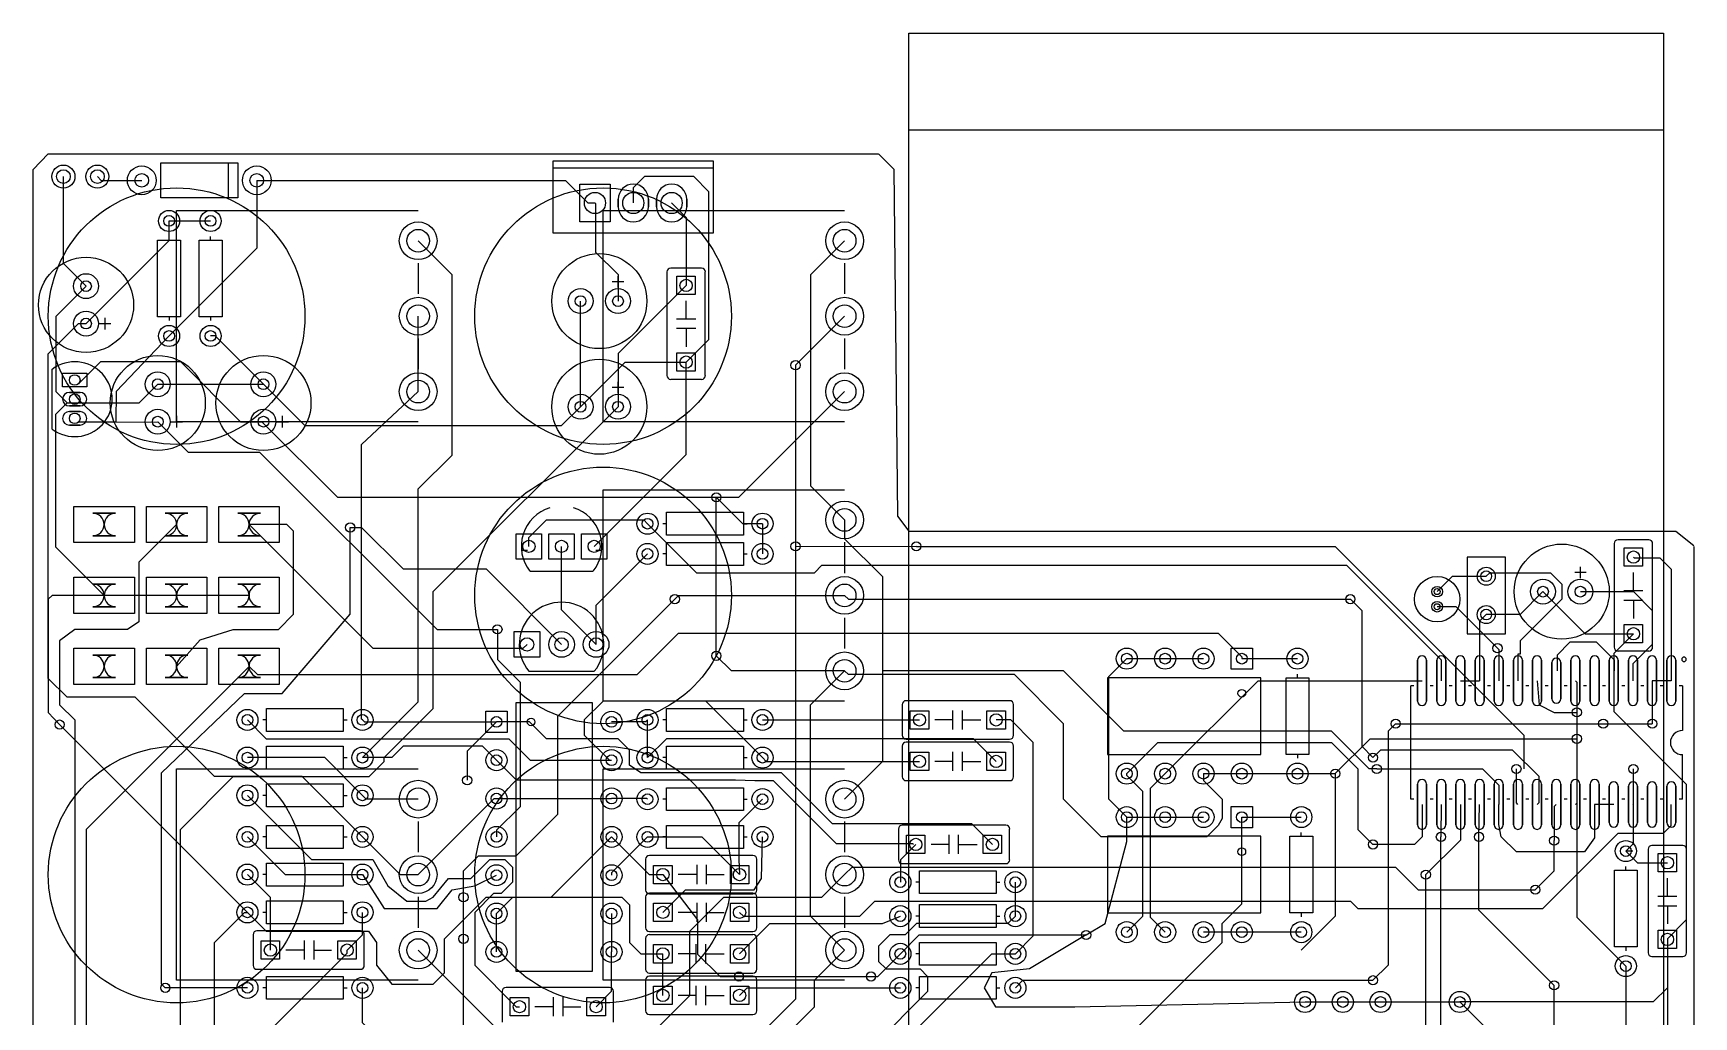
# Model space of a CAD drawing. Header units: millimetres. Extents: x 0 to 110, y -113 to 8.
# Drawn here: x 0 to 110, y -57.2 to 8 of the extents above; entities that cross this region are included whole.
import ezdxf

# ---------------------------------------------------------------- set-up
doc = ezdxf.new("R2010")
doc.units = ezdxf.units.MM

msp = doc.modelspace()

# ---------------------------------------------------------------- linework, layer by layer
for points in [[(58, 8), (108, 8), (108, -78), (58, -78), (58, 8)], [(8.46, -0.6), (13.55, -0.6), (13.55, -2.9), (8.45, -2.9), (8.46, -0.6)], [(34.45, -0.45), (45.05, -0.45), (45.05, -5.25), (34.45, -5.25), (34.45, -0.46), (34.45, -0.45)], [(36.21, -2), (38.21, -2), (38.21, -4.5), (36.21, -4.5)], [(38.75, -3.5), (38.75, -3)], [(40.75, -3.5), (40.75, -3)], [(41.29, -3.5), (41.29, -3)], [(43.29, -3.5), (43.29, -3)], [(42.64, -9.32), (42.64, -8.1), (43.86, -8.1), (43.86, -9.32)], [(42.64, -14.4), (42.64, -13.18), (43.86, -13.18), (43.86, -14.4)], [(3.55, -14.53), (3.55, -15.43), (1.95, -15.43), (1.95, -14.53)], [(2.4, -15.8), (3.1, -15.8)], [(2.4, -16.7), (3.1, -16.7)], [(2.4, -17.07), (3.1, -17.07)], [(2.4, -17.97), (3.1, -17.97)], [(2.7, -25.75), (2.7, -23.35), (6.7, -23.35), (6.7, -25.75)], [(3.95, -23.8), (5.45, -23.8)], [(7.5, -25.75), (7.5, -23.35), (11.5, -23.35), (11.5, -25.75)], [(8.75, -23.8), (10.25, -23.8)], [(12.3, -25.75), (12.3, -23.35), (16.3, -23.35), (16.3, -25.75)], [(13.55, -23.8), (15.05, -23.8)], [(3.95, -25.3), (5.45, -25.3)], [(8.75, -25.3), (10.25, -25.3)], [(13.55, -25.3), (15.05, -25.3)], [(32, -25.16), (33.68, -25.16), (33.68, -26.84), (32, -26.84)], [(34.16, -25.16), (35.84, -25.16), (35.84, -26.84), (34.16, -26.84)], [(36.32, -25.16), (38, -25.16), (38, -26.84), (36.32, -26.84)], [(106.61, -26.1), (106.61, -27.32), (105.39, -27.32), (105.39, -26.1)], [(94.98, -26.71), (94.98, -31.79), (97.52, -31.79), (97.52, -26.71), (94.98, -26.71)], [(2.7, -30.45), (2.7, -28.05), (6.7, -28.05), (6.7, -30.45)], [(3.95, -28.5), (5.45, -28.5)], [(7.5, -30.45), (7.5, -28.05), (11.5, -28.05), (11.5, -30.45)], [(8.75, -28.5), (10.25, -28.5)], [(12.3, -30.45), (12.3, -28.05), (16.3, -28.05), (16.3, -30.45)], [(13.55, -28.5), (15.05, -28.5)], [(3.95, -30), (5.45, -30)], [(8.75, -30), (10.25, -30)], [(13.55, -30), (15.05, -30)], [(31.86, -31.65), (33.56, -31.65), (33.56, -33.35), (31.86, -33.35)], [(106.61, -31.18), (106.61, -32.4), (105.39, -32.4), (105.39, -31.18)], [(2.7, -35.15), (2.7, -32.75), (6.7, -32.75), (6.7, -35.15)], [(7.5, -35.15), (7.5, -32.75), (11.5, -32.75), (11.5, -35.15)], [(12.3, -35.15), (12.3, -32.75), (16.3, -32.75), (16.3, -35.15)], [(80.76, -34.14), (79.36, -34.14), (79.36, -32.74), (80.76, -32.74)], [(3.95, -33.2), (5.45, -33.2)], [(8.75, -33.2), (10.25, -33.2)], [(13.55, -33.2), (15.05, -33.2)], [(91.7, -36.25), (91.7, -33.55)], [(92.3, -36.25), (92.3, -33.55)], [(92.97, -36.25), (92.97, -33.55)], [(93.57, -36.25), (93.57, -33.55)], [(94.24, -36.25), (94.24, -33.55)], [(94.84, -36.25), (94.84, -33.55)], [(95.51, -36.25), (95.51, -33.55)], [(96.11, -36.25), (96.11, -33.55)], [(96.78, -36.25), (96.78, -33.55)], [(97.38, -36.25), (97.38, -33.55)], [(98.05, -36.25), (98.05, -33.55)], [(98.65, -36.25), (98.65, -33.55)], [(99.32, -36.25), (99.32, -33.55)], [(99.92, -36.25), (99.92, -33.55)], [(100.59, -36.1), (100.59, -33.7)], [(101.19, -36.1), (101.19, -33.7)], [(101.86, -36.25), (101.86, -33.55)], [(102.46, -36.25), (102.46, -33.55)], [(103.13, -36.25), (103.13, -33.55)], [(103.73, -36.25), (103.73, -33.55)], [(104.4, -36.25), (104.4, -33.55)], [(105, -36.25), (105, -33.55)], [(105.67, -36.25), (105.67, -33.55)], [(106.27, -36.25), (106.27, -33.55)], [(106.94, -36.25), (106.94, -33.55)], [(107.54, -36.25), (107.54, -33.55)], [(108.21, -36.25), (108.21, -33.55)], [(108.81, -36.25), (108.81, -33.55)], [(3.95, -34.7), (5.45, -34.7)], [(8.75, -34.7), (10.25, -34.7)], [(13.55, -34.7), (15.05, -34.7)], [(81.33, -34.71), (71.17, -34.71), (71.17, -39.79), (81.33, -39.79), (81.33, -34.71)], [(31.39, -36.93), (31.39, -38.33), (29.99, -38.33), (29.99, -36.93)], [(31.96, -36.36), (31.96, -54.14), (37.04, -54.14), (37.04, -36.36), (31.96, -36.36)], [(59.32, -38.11), (58.1, -38.11), (58.1, -36.89), (59.32, -36.89)], [(64.4, -38.11), (63.18, -38.11), (63.18, -36.89), (64.4, -36.89)], [(59.32, -40.86), (58.1, -40.86), (58.1, -39.64), (59.32, -39.64)], [(64.4, -40.86), (63.18, -40.86), (63.18, -39.64), (64.4, -39.64)], [(91.7, -44.45), (91.7, -41.75)], [(92.3, -44.45), (92.3, -41.75)], [(92.97, -44.45), (92.97, -41.75)], [(93.57, -44.45), (93.57, -41.75)], [(94.24, -44.45), (94.24, -41.75)], [(94.84, -44.45), (94.84, -41.75)], [(95.51, -44.45), (95.51, -41.75)], [(96.11, -44.45), (96.11, -41.75)], [(96.78, -44.45), (96.78, -41.75)], [(97.38, -44.45), (97.38, -41.75)], [(98.05, -44.45), (98.05, -41.75)], [(98.65, -44.45), (98.65, -41.75)], [(99.32, -44.45), (99.32, -41.75)], [(99.92, -44.45), (99.92, -41.75)], [(100.59, -44.45), (100.59, -41.75)], [(101.19, -44.45), (101.19, -41.75)], [(101.86, -44.45), (101.86, -41.75)], [(102.46, -44.45), (102.46, -41.75)], [(103.13, -44.45), (103.13, -41.75)], [(103.73, -44.45), (103.73, -41.75)], [(104.4, -44.3), (104.4, -41.9)], [(105, -44.3), (105, -41.9)], [(105.67, -44.3), (105.67, -41.9)], [(106.27, -44.3), (106.27, -41.9)], [(106.94, -44.3), (106.94, -41.9)], [(107.54, -44.3), (107.54, -41.9)], [(108.21, -44.3), (108.21, -41.9)], [(108.81, -44.3), (108.81, -41.9)], [(80.76, -44.64), (79.36, -44.64), (79.36, -43.24), (80.76, -43.24)], [(59.07, -46.36), (57.85, -46.36), (57.85, -45.14), (59.07, -45.14)], [(64.15, -46.36), (62.93, -46.36), (62.93, -45.14), (64.15, -45.14)], [(81.33, -45.21), (71.17, -45.21), (71.17, -50.29), (81.33, -50.29), (81.33, -45.21)], [(41.1, -47.14), (42.32, -47.14), (42.32, -48.36), (41.1, -48.36)], [(46.18, -47.14), (47.4, -47.14), (47.4, -48.36), (46.18, -48.36)], [(108.86, -46.35), (108.86, -47.57), (107.64, -47.57), (107.64, -46.35)], [(41.1, -49.64), (42.32, -49.64), (42.32, -50.86), (41.1, -50.86)], [(46.18, -49.64), (47.4, -49.64), (47.4, -50.86), (46.18, -50.86)], [(108.86, -51.43), (108.86, -52.65), (107.64, -52.65), (107.64, -51.43)], [(15.1, -52.14), (16.32, -52.14), (16.32, -53.36), (15.1, -53.36)], [(20.18, -52.14), (21.4, -52.14), (21.4, -53.36), (20.18, -53.36)], [(42.32, -53.61), (41.1, -53.61), (41.1, -52.39), (42.32, -52.39)], [(47.4, -53.61), (46.18, -53.61), (46.18, -52.39), (47.4, -52.39)], [(31.6, -55.89), (32.82, -55.89), (32.82, -57.11), (31.6, -57.11)], [(36.68, -55.89), (37.9, -55.89), (37.9, -57.11), (36.68, -57.11)], [(42.32, -56.36), (41.1, -56.36), (41.1, -55.14), (42.32, -55.14)], [(47.4, -56.36), (46.18, -56.36), (46.18, -55.14), (47.4, -55.14)]]:
    msp.add_lwpolyline(points, close=True)
for points in [[(58, 1.6), (108, 1.6)], [(51.75, -99.75), (0.99, -99.53), (0, -98.78), (0, -1.03), (1, 0)], [(1, 0), (55.98, 0)], [(56, 0), (57, -1), (57.25, -24), (58, -25)], [(12.91, -0.6), (12.91, -2.9)], [(45.05, -0.95), (34.45, -0.95)], [(3.5, -8.76), (2, -7.26), (2, -1.5)], [(4.25, -1.5), (4.5, -1.75), (7.19, -1.75)], [(14.81, -1.75), (14.81, -6.25), (9, -12.06)], [(14.81, -1.75), (35.25, -1.75), (36.75, -3.25), (37.21, -3.25)], [(43.25, -13.79), (44.75, -12.29), (44.75, -2.5), (43.75, -1.5), (40.5, -1.5), (39.75, -2.25), (39.75, -3.25)], [(37.21, -3.25), (37.25, -3.29), (37.25, -6.5), (38.74, -7.99), (38.74, -9.75)], [(42.29, -3.25), (43.25, -4.21), (43.25, -8.71)], [(25.5, -17.75), (9.5, -17.75), (9.5, -3.75), (25.5, -3.75), (25.5, -3.75)], [(53.75, -17.75), (37.75, -17.75), (37.75, -3.75), (53.75, -3.75), (53.75, -3.75)], [(3.5, -11.24), (9, -5.74), (9, -4.44)], [(9, -4.44), (11.75, -4.44)], [(9, -5.71), (9, -5.46)], [(11.75, -5.71), (11.75, -5.46)], [(8.24, -10.79), (8.24, -5.71)], [(8.24, -5.71), (9, -5.71)], [(9, -5.71), (9.76, -5.71)], [(9.76, -5.71), (9.76, -10.79)], [(10.99, -10.79), (10.99, -5.71)], [(10.99, -5.71), (11.75, -5.71)], [(11.75, -5.71), (12.51, -5.71)], [(12.51, -5.71), (12.51, -10.79)], [(21.81, -40), (25.5, -36.31), (25.5, -22.2), (27.75, -19.95), (27.75, -8), (25.5, -5.75)], [(53.75, -5.75), (51.5, -8), (51.5, -22), (53.75, -24.25)], [(25.5, -7.23), (25.5, -9.27)], [(44.27, -7.57), (42.23, -7.57)], [(53.75, -7.23), (53.75, -9.27)], [(3.5, -8.76), (1.5, -10.76), (1.5, -15.75), (2.25, -16.5), (3, -16.5)], [(39.13, -8.48), (38.36, -8.48)], [(38.74, -8.86), (38.74, -8.1)], [(43.25, -8.71), (38.74, -13.22), (38.74, -16.75)], [(41.98, -7.82), (41.98, -14.68)], [(44.52, -14.68), (44.52, -7.82)], [(36.26, -16.75), (36.26, -9.75)], [(43.25, -10.92), (43.25, -9.73)], [(4.77, -11.63), (4.77, -10.86)], [(9, -10.79), (8.24, -10.79)], [(9.76, -10.79), (9, -10.79)], [(9, -10.79), (9, -11.04)], [(11.75, -10.79), (10.99, -10.79)], [(12.51, -10.79), (11.75, -10.79)], [(11.75, -10.79), (11.75, -11.04)], [(25.5, -15.75), (25.5, -10.75)], [(42.62, -10.92), (43.25, -10.92)], [(43.25, -10.92), (43.89, -10.92)], [(50.5, -14), (53.75, -10.75)], [(21.81, -45.25), (17.81, -41.25), (12, -41.25), (6.75, -36), (2.25, -36), (1, -34.75), (1, -13.25), (3, -11.24), (3.5, -11.24)], [(9, -12.06), (5.5, -15.75), (5.48, -17.77), (3, -17.77)], [(4.39, -11.24), (5.15, -11.24)], [(15.25, -15.26), (12.05, -12.06), (11.75, -12.06)], [(42.62, -11.55), (43.25, -11.55)], [(43.25, -11.55), (43.89, -11.55)], [(43.25, -11.55), (43.25, -12.77)], [(25.5, -12.23), (25.5, -14.27)], [(53.75, -12.23), (53.75, -14.27)], [(1.25, -18.23), (1.25, -14.27)], [(3, -15.23), (4.48, -13.75), (9.75, -13.75), (13.74, -17.74), (15.25, -17.74)], [(36.26, -16.75), (39.22, -13.79), (43.25, -13.79)], [(37.16, -26), (43.25, -19.91), (43.25, -13.79)], [(50.5, -14), (50.5, -26), (50.5, -26)], [(3, -16.5), (7.01, -16.5), (8.25, -15.26)], [(8.25, -15.26), (15.25, -15.26)], [(15.25, -15.26), (17.99, -18), (35, -18), (36.26, -16.75)], [(38.74, -15.86), (38.74, -15.1)], [(42.23, -14.93), (44.27, -14.93)], [(4.7, -29.25), (1.5, -26.05), (1.5, -17.25), (2.25, -16.5), (3, -16.5)], [(21.81, -37.5), (21.75, -37.44), (21.75, -19.25), (25.5, -15.75)], [(39.13, -15.48), (38.36, -15.48)], [(45.25, -22.75), (46.75, -22.75), (53.75, -15.75)], [(9.47, -65.88), (9.75, -65.6), (9.75, -44.75), (13.25, -41.25), (22.25, -41.25), (23.25, -40.25), (23.25, -40), (26.5, -36.75), (26.5, -28.99), (38.75, -16.75)], [(9.52, -18.13), (9.52, -17.36)], [(16.52, -18.13), (16.52, -17.36)], [(3, -17.77), (8.25, -17.74)], [(8.25, -17.74), (10.26, -19.75), (15, -19.75), (26.75, -31.5), (30.75, -31.5)], [(9.14, -17.74), (9.9, -17.74)], [(15.15, -17.74), (20.15, -22.75), (45.25, -22.75)], [(16.14, -17.74), (16.9, -17.74)], [(53.75, -36.25), (37.75, -36.25), (37.75, -22.25), (53.75, -22.25), (53.75, -22.25)], [(45.25, -33.25), (45.25, -33.25), (45.25, -22.75)], [(48.31, -24.5), (47, -24.5), (45.25, -22.75)], [(41.96, -24.5), (41.96, -23.74)], [(41.96, -23.74), (47.04, -23.74)], [(47.04, -23.74), (47.04, -24.5)], [(9.5, -24.55), (7, -27.05), (7, -31), (6.25, -31.5), (2.75, -31.5), (1.75, -32.25), (1.75, -36.5), (2.75, -37.5), (2.75, -61.24), (2.75, -77.5)], [(8.75, -55.25), (8.5, -55), (8.5, -41), (14, -35.75), (16.5, -35.75), (21, -30.5), (21, -24.75)], [(9.5, -33.95), (11.05, -32.2), (13.25, -31.5), (16.25, -31.5), (17.25, -30.5), (17.25, -25), (16.8, -24.55), (14.3, -24.55)], [(14.3, -24.55), (22.5, -32.75), (29.5, -32.75), (32.46, -32.75), (32.71, -32.5)], [(21, -24.75), (21.75, -24.75), (24.5, -27.5), (30, -27.5), (35, -32.5), (35, -32.5)], [(32.84, -26), (32.84, -25.41), (34, -24.25), (40.44, -24.25), (40.69, -24.5)], [(40.69, -24.5), (43.94, -27.75), (51.75, -27.75), (52.25, -27.25), (87, -27.25), (93.27, -33.52), (93.27, -34.9)], [(41.96, -24.5), (41.71, -24.5)], [(41.96, -25.26), (41.96, -24.5)], [(47.04, -25.26), (41.96, -25.26)], [(47.04, -24.5), (47.04, -25.26)], [(47.04, -24.5), (47.29, -24.5)], [(48.31, -24.5), (48.31, -26.5)], [(53.75, -24.25), (53.75, -25.5), (56.25, -28), (56.25, -40.25), (53.75, -42.75)], [(58, -25), (108.8, -25), (110, -25.94)], [(32.33, -26.25), (32.74, -26.25)], [(37.29, -32.5), (35, -30.21), (35, -26)], [(37.26, -26.25), (37.67, -26.25)], [(50.5, -26), (50.5, -56), (48, -58.5), (46, -58.5), (44.25, -60.25), (43, -60.25), (37.41, -65.84), (37.41, -65.88)], [(41.96, -26.5), (41.96, -25.74)], [(41.96, -25.74), (47.04, -25.74)], [(47.04, -25.74), (47.04, -26.5)], [(50.5, -26), (58.5, -25.99)], [(53.75, -25.73), (53.75, -27.77)], [(58.5, -26), (86.25, -26), (98.75, -38.5), (98.75, -40.75)], [(104.73, -25.82), (104.73, -32.68)], [(107.02, -25.57), (104.98, -25.57)], [(107.27, -32.68), (107.27, -25.82)], [(110, -26), (110, -91.75)], [(37.29, -32.5), (37.29, -29.9), (40.69, -26.5)], [(41.96, -26.5), (41.71, -26.5)], [(41.96, -27.26), (41.96, -26.5)], [(47.04, -27.26), (41.96, -27.26)], [(47.04, -26.5), (47.04, -27.26)], [(47.04, -26.5), (47.29, -26.5)], [(102.49, -28.11), (102.49, -27.35)], [(106, -26.71), (106.04, -26.75), (107.75, -26.75), (108.51, -27.51), (108.51, -34.9)], [(32.92, -27.65), (37.08, -27.65)], [(93, -29), (94.02, -27.98), (96.25, -27.98)], [(96.25, -27.98), (96.48, -27.75), (100.5, -27.75), (101.25, -28.5), (101.25, -29.5), (98.5, -32.25), (98.5, -33.15), (98.35, -33.15), (98.35, -34.9)], [(102.88, -27.73), (102.11, -27.73)], [(106, -28.95), (106, -27.73)], [(4.7, -29.25), (1.25, -29.25), (1, -29.5), (1, -37), (1.75, -37.81)], [(9.5, -29.25), (7.75, -29.25), (4.7, -29.25)], [(14.3, -29.25), (11.25, -29.25), (9.5, -29.25)], [(28.5, -49.25), (28.5, -47.5), (29.5, -46.5), (32, -46.5), (34.75, -43.75), (34.75, -37.25), (42.5, -29.5)], [(42.5, -29.5), (42.75, -29.25), (53.75, -29.25)], [(53.75, -29.25), (54, -29.5), (87.25, -29.5)], [(87.25, -29.5), (88, -30.25), (88, -39.25), (88.75, -40), (88.75, -40)], [(100.01, -29), (98.49, -30.52), (96.25, -30.52)], [(100.01, -29), (102.8, -31.79), (106, -31.79)], [(102.49, -29), (106, -29), (107.25, -30.25), (107.25, -32.5), (105.97, -33.78), (105.97, -34.9)], [(106, -28.95), (105.36, -28.95)], [(106, -29.58), (105.36, -29.58)], [(106.63, -28.95), (106, -28.95)], [(106.63, -29.58), (106, -29.58)], [(106, -29.58), (106, -30.77)], [(53.75, -30.73), (53.75, -32.77)], [(97, -32.75), (94.25, -30), (93, -30)], [(96.25, -30.52), (95.81, -30.96), (95.81, -34.9)], [(14.3, -33.95), (14.85, -34.5), (40, -34.5), (42.75, -31.75), (78.5, -31.75), (80.06, -33.31), (80.06, -33.44)], [(30.75, -31.5), (30.75, -33.5), (32.25, -35), (32.25, -43.25), (30.69, -44.81), (30.69, -45.25)], [(106, -31.79), (104.7, -33.09), (104.7, -34.9)], [(97, -32.75), (97.08, -32.83), (97.08, -34.9)], [(104.75, -34.25), (104.75, -33.55), (103.55, -32.35), (102.71, -32.35), (101.8, -32.35), (100.94, -33.22), (100.94, -34.25)], [(104.98, -32.93), (107.02, -32.93)], [(14.3, -33.95), (3.5, -44.75), (3.5, -60.75), (3.5, -76.25)], [(53.75, -34.25), (46.25, -34.25), (45.25, -33.25)], [(72.44, -43.94), (71.25, -42.75), (71.25, -34.63), (72.44, -33.44)], [(72.44, -33.44), (74.98, -33.44)], [(74.98, -33.44), (77.52, -33.44)], [(80.06, -33.44), (83.75, -33.44)], [(32.84, -34.28), (37.16, -34.28)], [(53.75, -52.75), (51.5, -50.5), (51.5, -36.5), (53.75, -34.25)], [(77.52, -41.06), (77.52, -41.52), (78.75, -42.75), (78.75, -44.04), (78.5, -44.5), (77.75, -45.25), (70.75, -45.25), (68.25, -42.75), (68.25, -37.75), (65, -34.5), (54, -34.5), (53.75, -34.25)], [(89, -40.75), (88.5, -40.75), (86, -38.25), (72.25, -38.25), (68.25, -34.24), (56.25, -34.25)], [(74.98, -41.06), (81.14, -34.9), (92, -34.9)], [(82.99, -39.79), (82.99, -34.71)], [(82.99, -34.71), (83.75, -34.71)], [(83.75, -34.71), (83.75, -34.46)], [(83.75, -34.71), (84.51, -34.71)], [(84.51, -34.71), (84.51, -39.79)], [(94.54, -34.9), (95.81, -34.9)], [(99.62, -34.9), (99.75, -36.5), (100.75, -37), (102.25, -37)], [(102.16, -34.9), (102.25, -34.99), (102.25, -37)], [(104.7, -34.9), (104.7, -36.94), (109.5, -41.75), (109.5, -50.75), (108.25, -52), (108.25, -52.04)], [(107.24, -34.9), (107.25, -37.75)], [(108.51, -34.9), (107.24, -34.9)], [(48.31, -40), (44.56, -36.25), (37.75, -36.25), (36.5, -37.5), (36.5, -38.5), (38.17, -40.17), (38.31, -40.17)], [(64.68, -36.23), (57.82, -36.23)], [(91.25, -42.75), (91.25, -35.25)], [(91.46, -35.25), (91.25, -35.25)], [(92.73, -35.25), (92.53, -35.25)], [(94, -35.25), (93.8, -35.25)], [(95.27, -35.25), (95.07, -35.25)], [(96.54, -35.25), (96.34, -35.25)], [(97.81, -35.25), (97.61, -35.25)], [(99.08, -35.25), (98.88, -35.25)], [(100.35, -35.25), (100.15, -35.25)], [(101.62, -35.25), (101.42, -35.25)], [(102.89, -35.25), (102.69, -35.25)], [(104.16, -35.25), (103.96, -35.25)], [(105.43, -35.25), (105.23, -35.25)], [(106.7, -35.25), (106.5, -35.25)], [(107.97, -35.25), (107.77, -35.25)], [(109.25, -35.25), (109.04, -35.25)], [(109.25, -35.25), (109.25, -38.2)], [(15.46, -37.5), (15.46, -36.74)], [(15.46, -36.74), (20.54, -36.74)], [(20.54, -36.74), (20.54, -37.5)], [(41.96, -36.74), (47.04, -36.74)], [(41.96, -37.5), (41.96, -36.74)], [(47.04, -36.74), (47.04, -37.5)], [(57.57, -36.48), (57.57, -38.52)], [(60.92, -37.5), (60.92, -36.87)], [(61.55, -37.5), (61.55, -36.87)], [(64.93, -38.52), (64.93, -36.48)], [(102.25, -37), (102.25, -38.75), (102.25, -38.75)], [(1.75, -37.81), (1.75, -37.81), (14.19, -50.25)], [(14.19, -37.5), (15.44, -38.75), (31.5, -38.75), (32.92, -40.17), (38.31, -40.17)], [(15.46, -37.5), (15.21, -37.5)], [(15.46, -38.26), (15.46, -37.5)], [(20.54, -38.26), (15.46, -38.26)], [(20.54, -37.5), (20.54, -38.26)], [(20.54, -37.5), (20.79, -37.5)], [(21.81, -37.5), (21.94, -37.63), (30.69, -37.63)], [(30.69, -37.63), (28.75, -39.57), (28.75, -41.5)], [(63.54, -45.75), (62.18, -44.39), (52.94, -44.39), (49.57, -41), (40.25, -41), (39.5, -40.5), (39.5, -39.5), (38.75, -38.75), (34, -38.75), (32.88, -37.63), (30.69, -37.63)], [(40.69, -37.5), (40.56, -37.63), (38.31, -37.63)], [(40.69, -40), (40.69, -37.5)], [(41.96, -37.5), (41.71, -37.5)], [(41.96, -38.26), (41.96, -37.5)], [(47.04, -38.26), (41.96, -38.26)], [(47.04, -37.5), (47.04, -38.26)], [(47.04, -37.5), (47.29, -37.5)], [(48.31, -37.5), (58.71, -37.5)], [(60.92, -37.5), (59.73, -37.5)], [(60.92, -38.14), (60.92, -37.5)], [(61.55, -38.14), (61.55, -37.5)], [(61.55, -37.5), (62.77, -37.5)], [(65.06, -53), (66.25, -51.81), (66.25, -39), (64.75, -37.5), (63.79, -37.5)], [(90.25, -37.75), (89.75, -38.25), (89.75, -53.75), (88.75, -54.75)], [(90.25, -37.75), (104, -37.75)], [(104, -37.75), (104, -37.75), (107.25, -37.75)], [(15.46, -39.24), (20.54, -39.24)], [(15.46, -40), (15.46, -39.24)], [(20.54, -39.24), (20.54, -40)], [(30.69, -40.17), (29.77, -39.25), (24.5, -39.25), (23.75, -40), (21.81, -40)], [(63.79, -40.25), (62.29, -38.75), (41.94, -38.75), (40.69, -40)], [(41.96, -40), (41.96, -39.24)], [(41.96, -39.24), (47.04, -39.24)], [(47.04, -39.24), (47.04, -40)], [(57.57, -39.23), (57.57, -41.27)], [(57.82, -38.77), (64.68, -38.77)], [(64.68, -38.98), (57.82, -38.98)], [(64.93, -41.27), (64.93, -39.23)], [(72.44, -41.06), (74.5, -39), (86, -39), (87.75, -40.75), (87.75, -44.75), (88.75, -45.75)], [(86.25, -41.06), (88.56, -38.75), (102.25, -38.75)], [(99.62, -43.1), (99.75, -42.98), (99.75, -41.25), (98, -39.5), (89.25, -39.5), (88.75, -40)], [(102.25, -38.75), (102.25, -43.01), (102.16, -43.1)], [(102.25, -38.75), (102.25, -50.56), (105.5, -53.81)], [(21.81, -42.5), (19.31, -40), (14.19, -40)], [(15.46, -40), (15.21, -40)], [(15.46, -40.76), (15.46, -40)], [(20.54, -40), (20.54, -40.76)], [(20.54, -40), (20.79, -40)], [(58.32, -45.76), (58.25, -45.7), (53.21, -45.7), (49.04, -41.53), (47.8, -41.53), (46.53, -41.5), (32.02, -41.5), (30.69, -40.17)], [(41.96, -40), (41.71, -40)], [(41.96, -40.76), (41.96, -40)], [(47.04, -40), (47.04, -40.76)], [(47.04, -40), (47.29, -40)], [(48.31, -40), (48.56, -40.25), (58.71, -40.25)], [(60.92, -40.25), (59.73, -40.25)], [(60.92, -40.25), (60.92, -39.61)], [(60.92, -40.88), (60.92, -40.25)], [(61.55, -40.25), (61.55, -39.61)], [(61.55, -40.88), (61.55, -40.25)], [(61.55, -40.25), (62.77, -40.25)], [(83.75, -39.79), (82.99, -39.79)], [(84.51, -39.79), (83.75, -39.79)], [(83.75, -39.79), (83.75, -40.04)], [(109.25, -42.75), (109.25, -39.8)], [(25.5, -54.75), (9.5, -54.75), (9.5, -40.75), (25.5, -40.75), (25.5, -40.75)], [(20.54, -40.76), (15.46, -40.76)], [(15.46, -41.74), (20.54, -41.74)], [(15.46, -42.5), (15.46, -41.74)], [(20.54, -41.74), (20.54, -42.5)], [(53.75, -54.75), (37.75, -54.75), (37.75, -40.75), (53.75, -40.75), (53.75, -40.75)], [(47.04, -40.76), (41.96, -40.76)], [(57.82, -41.52), (64.68, -41.52)], [(72.44, -51.56), (73.5, -50.5), (73.5, -42.25), (72.44, -41.19), (72.44, -41.06)], [(74.98, -41.06), (74, -42.04), (74, -50.58), (74.98, -51.56)], [(77.52, -41.06), (80.06, -41.06)], [(80.06, -41.06), (83.75, -41.06)], [(83.75, -41.06), (86.25, -41.06)], [(86.25, -41.06), (86.25, -50.5), (84, -52.75)], [(89, -40.75), (96, -40.75), (97.08, -41.83), (97.08, -43.1)], [(98.35, -43.1), (98.25, -43), (98.25, -40.75)], [(105.5, -46.19), (106, -45.69), (106, -40.75)], [(105.97, -43.1), (106, -43.07), (106, -40.75)], [(14.19, -42.5), (18.44, -46.75), (22.5, -46.75), (23.5, -48.5), (24.75, -49.5), (26, -49.5), (26.5, -49.25), (27.5, -48), (29, -48), (30.25, -46.75), (31.25, -46.75), (31.75, -47.25), (31.75, -48.25), (31, -49), (30.5, -49), (29.25, -50.25), (29.25, -53.75), (32, -56.5), (32.21, -56.5)], [(15.46, -42.5), (15.21, -42.5)], [(15.46, -43.26), (15.46, -42.5)], [(20.54, -42.5), (20.54, -43.26)], [(20.54, -42.5), (20.79, -42.5)], [(25.5, -42.75), (22.06, -42.75), (21.81, -42.5)], [(25.5, -47.75), (30.54, -42.71), (30.69, -42.71)], [(30.69, -42.71), (38.31, -42.71)], [(40.69, -42.75), (40.65, -42.71), (38.31, -42.71)], [(41.96, -42.75), (41.71, -42.75)], [(41.96, -42.75), (41.96, -41.99)], [(41.96, -41.99), (47.04, -41.99)], [(41.96, -43.51), (41.96, -42.75)], [(48.31, -42.75), (46.75, -44.31), (46.75, -46.75), (46.79, -47.75)], [(47.04, -41.99), (47.04, -42.75)], [(47.04, -42.75), (47.04, -43.51)], [(47.04, -42.75), (47.29, -42.75)], [(91.46, -42.75), (91.25, -42.75)], [(92.73, -42.75), (92.53, -42.75)], [(94, -42.75), (93.8, -42.75)], [(95.27, -42.75), (95.07, -42.75)], [(96.54, -42.75), (96.34, -42.75)], [(97.81, -42.75), (97.61, -42.75)], [(99.08, -42.75), (98.88, -42.75)], [(100.35, -42.75), (100.15, -42.75)], [(101.62, -42.75), (101.42, -42.75)], [(102.89, -42.75), (102.69, -42.75)], [(104.16, -42.75), (103.96, -42.75)], [(105.43, -42.75), (105.23, -42.75)], [(106.7, -42.75), (106.5, -42.75)], [(107.97, -42.75), (107.77, -42.75)], [(109.25, -42.75), (109.04, -42.75)], [(20.54, -43.26), (15.46, -43.26)], [(47.04, -43.51), (41.96, -43.51)], [(46.79, -50.25), (47.04, -50.5), (54.75, -50.5), (55.75, -49.5), (87.25, -49.5), (87.75, -50), (100, -50), (105, -45), (108, -45), (108.5, -44.5), (108.51, -43.1)], [(61.25, -82.75), (61.25, -82.75), (69, -82.75), (70.25, -81.5), (70.25, -60.75), (78.75, -52.25), (78.75, -51), (80.06, -49.69), (80.06, -43.94)], [(69.75, -51.75), (69.75, -51.75), (71, -51), (72.44, -45.56), (72.44, -43.94)], [(72.44, -43.94), (74.98, -43.94)], [(74.98, -43.94), (77.52, -43.94)], [(80.06, -43.94), (84, -43.94)], [(92, -43.1), (92, -45.25), (91.5, -45.75), (88.75, -45.75)], [(94.54, -43.1), (94.54, -45.46), (92.25, -47.75), (92.25, -47.75)], [(93.27, -43.1), (93.25, -45.25)], [(95.77, -45.25), (95.81, -43.1)], [(103.43, -43.1), (103.43, -45.32), (102.75, -46.25), (98.25, -46.25), (97.25, -45.25), (97.08, -44.42), (97.08, -43.1)], [(100.89, -43.1), (100.75, -43.24), (100.75, -45.5)], [(104.7, -43.1), (103.43, -43.1)], [(15.46, -44.49), (20.54, -44.49)], [(15.46, -45.25), (15.46, -44.49)], [(20.54, -44.49), (20.54, -45.25)], [(25.5, -44.23), (25.5, -46.27)], [(41.96, -45.25), (41.96, -44.49)], [(41.96, -44.49), (47.04, -44.49)], [(47.04, -44.49), (47.04, -45.25)], [(53.75, -44.23), (53.75, -46.27)], [(57.32, -44.73), (57.32, -46.77)], [(64.43, -44.48), (57.57, -44.48)], [(64.68, -46.77), (64.68, -44.73)], [(84, -45.21), (84, -44.96)], [(14.19, -50.25), (15.44, -51.5), (22.21, -51.5), (22.75, -52.25), (22.75, -53.75), (23.75, -55), (26.5, -55), (27.25, -54.25), (27.25, -52), (30, -49.25), (34.31, -49.25), (38.31, -45.25)], [(14.19, -45.25), (16.69, -47.75), (21.81, -47.75)], [(15.46, -45.25), (15.21, -45.25)], [(15.46, -46.01), (15.46, -45.25)], [(20.54, -46.01), (15.46, -46.01)], [(20.54, -45.25), (20.54, -46.01)], [(20.54, -45.25), (20.79, -45.25)], [(21.81, -45.25), (24.31, -47.75), (25.5, -47.75)], [(38.31, -45.25), (40.81, -47.75), (41.71, -47.75)], [(40.69, -45.25), (38.31, -47.63), (38.31, -47.79)], [(40.69, -45.25), (44.29, -45.25), (46.79, -47.75)], [(41.71, -50.25), (43.21, -48.75), (47.75, -48.75), (48.25, -48), (48.31, -45.25)], [(41.96, -45.25), (41.71, -45.25)], [(41.96, -46.01), (41.96, -45.25)], [(47.04, -46.01), (41.96, -46.01)], [(47.04, -45.25), (47.04, -46.01)], [(47.04, -45.25), (47.29, -45.25)], [(58.46, -45.75), (57.44, -46.77), (57.44, -48.25)], [(60.67, -45.75), (59.48, -45.75)], [(60.67, -45.75), (60.67, -45.11)], [(60.67, -46.38), (60.67, -45.75)], [(61.3, -45.75), (61.3, -45.11)], [(61.3, -46.38), (61.3, -45.75)], [(61.3, -45.75), (62.52, -45.75)], [(83.24, -50.29), (83.24, -45.21)], [(83.24, -45.21), (84, -45.21)], [(84, -45.21), (84.76, -45.21)], [(84.76, -45.21), (84.76, -50.29)], [(93.27, -82.74), (90.69, -80.15), (90.69, -73.72), (93.25, -71.15), (93.25, -45.25)], [(100.75, -55.09), (95.77, -50.11), (95.77, -45.25)], [(99.5, -48.75), (100.75, -47.5), (100.75, -45.5)], [(105.5, -46.19), (106.27, -46.96), (108.25, -46.96)], [(105.97, -46.19), (105.5, -46.19)], [(106.98, -46.07), (106.98, -52.93)], [(109.27, -45.82), (107.23, -45.82)], [(109.52, -52.93), (109.52, -46.07)], [(15.46, -46.99), (20.54, -46.99)], [(15.46, -47.75), (15.46, -46.99)], [(20.54, -46.99), (20.54, -47.75)], [(40.57, -46.73), (40.57, -48.77)], [(47.68, -46.48), (40.82, -46.48)], [(43.95, -47.11), (43.95, -47.75)], [(44.58, -47.11), (44.58, -47.75)], [(47.93, -48.77), (47.93, -46.73)], [(53.75, -47.75), (54.25, -47.25), (90.25, -47.25), (91.75, -48.75), (99.5, -48.75)], [(57.57, -47.02), (64.43, -47.02)], [(105.5, -47.46), (105.5, -47.21)], [(15.71, -52.75), (15.71, -49.27), (14.19, -47.75)], [(15.46, -47.75), (15.21, -47.75)], [(15.46, -48.51), (15.46, -47.75)], [(20.54, -47.75), (20.54, -48.51)], [(20.54, -47.75), (20.79, -47.75)], [(21.81, -47.75), (23.25, -50), (26.75, -50), (27.75, -48.75), (29.25, -48.5), (30.69, -47.79)], [(32.33, -65.88), (39.96, -58.25), (41, -58.25), (43.5, -55.75), (43.5, -51.5), (45.75, -49.25), (52.25, -49.25), (53.75, -47.75)], [(41.71, -47.75), (44, -50.75), (44, -53.01), (45.5, -54.51), (46.75, -54.5), (46.75, -54.5)], [(43.95, -47.75), (42.73, -47.75)], [(43.95, -47.75), (43.95, -48.38)], [(44.58, -47.75), (44.58, -48.38)], [(44.58, -47.75), (45.77, -47.75)], [(58.71, -48.25), (58.46, -48.25)], [(58.71, -48.25), (58.71, -47.49)], [(58.71, -47.49), (63.79, -47.49)], [(58.71, -49.01), (58.71, -48.25)], [(63.79, -47.49), (63.79, -48.25)], [(63.79, -48.25), (63.79, -49.01)], [(63.79, -48.25), (64.04, -48.25)], [(65.06, -50.5), (65.06, -48.25)], [(91, -83.75), (88.08, -80.83), (88.08, -72.91), (92.27, -68.72), (92.25, -47.75)], [(104.74, -52.54), (104.74, -47.46)], [(104.74, -47.46), (105.5, -47.46)], [(105.5, -47.46), (106.26, -47.46)], [(106.26, -47.46), (106.26, -52.54)], [(108.25, -49.2), (108.25, -47.98)], [(20.54, -48.51), (15.46, -48.51)], [(15.46, -50.25), (15.46, -49.49)], [(15.46, -49.49), (20.54, -49.49)], [(20.54, -49.49), (20.54, -50.25)], [(25.5, -49.23), (25.5, -51.27)], [(28.5, -52), (28.5, -49.25)], [(30.69, -50.33), (31.77, -49.25), (39, -49.25), (39.5, -49.75), (39.5, -52.25), (40.25, -53), (41.71, -53)], [(40.57, -49.23), (40.57, -51.27)], [(47.68, -48.98), (40.82, -48.98)], [(40.82, -49.02), (47.68, -49.02)], [(47.93, -51.27), (47.93, -49.23)], [(53.75, -49.23), (53.75, -51.27)], [(63.79, -49.01), (58.71, -49.01)], [(108.25, -49.2), (107.61, -49.2)], [(108.88, -49.2), (108.25, -49.2)], [(12.01, -65.88), (12.01, -52.24), (14, -50.25), (14.19, -50.25)], [(15.46, -50.25), (15.21, -50.25)], [(15.46, -51.01), (15.46, -50.25)], [(20.54, -50.25), (20.54, -51.01)], [(20.54, -50.25), (20.79, -50.25)], [(20.79, -52.75), (21.81, -51.73), (21.81, -50.25)], [(30.69, -52.87), (30.69, -50.33)], [(38.31, -50.33), (38.31, -52.87)], [(65.06, -50.5), (64.56, -51), (58.5, -51), (57.75, -51.75), (56.75, -51.75), (56, -52.5), (56, -53.5), (56.5, -54), (58.75, -54), (59.25, -54.5), (59.25, -55.5), (55.75, -59), (42.25, -59)], [(43.95, -50.25), (42.73, -50.25)], [(43.95, -49.61), (43.95, -50.25)], [(43.95, -50.25), (43.95, -50.88)], [(44.58, -49.61), (44.58, -50.25)], [(44.58, -50.25), (44.58, -50.88)], [(44.58, -50.25), (45.77, -50.25)], [(46.79, -53), (48.79, -51), (56.25, -51), (57.44, -50.5)], [(58.71, -50.5), (58.46, -50.5)], [(58.71, -49.74), (63.79, -49.74)], [(58.71, -50.5), (58.71, -49.74)], [(58.71, -51.26), (58.71, -50.5)], [(63.79, -49.74), (63.79, -50.5)], [(63.79, -50.5), (63.79, -51.26)], [(63.79, -50.5), (64.04, -50.5)], [(84, -50.29), (83.24, -50.29)], [(84.76, -50.29), (84, -50.29)], [(84, -50.29), (84, -50.54)], [(108.25, -49.83), (107.61, -49.83)], [(108.88, -49.83), (108.25, -49.83)], [(108.25, -49.83), (108.25, -51.02)], [(21.68, -51.48), (14.82, -51.48)], [(20.54, -51.01), (15.46, -51.01)], [(40.82, -51.52), (47.68, -51.52)], [(63.79, -51.26), (58.71, -51.26)], [(80.06, -51.56), (77.52, -51.56)], [(84, -51.56), (80.06, -51.56)], [(14.25, -97.25), (13.25, -96.25), (13.25, -60.5), (20.79, -52.96), (20.79, -52.75)], [(14.57, -51.73), (14.57, -53.77)], [(17.95, -52.75), (16.73, -52.75)], [(17.95, -52.11), (17.95, -52.75)], [(17.95, -52.75), (17.95, -53.38)], [(18.58, -52.11), (18.58, -52.75)], [(18.58, -52.75), (18.58, -53.38)], [(18.58, -52.75), (19.77, -52.75)], [(21.93, -53.77), (21.93, -51.73)], [(25.5, -52.75), (31.75, -59), (37.25, -59)], [(34.87, -65.88), (28.5, -59.51), (28.5, -52)], [(39.95, -65.88), (46.58, -59.25), (49, -59.25), (51.75, -56.5), (51.75, -54.75), (53.75, -52.75)], [(40.57, -51.98), (40.57, -54.02)], [(47.68, -51.73), (40.82, -51.73)], [(43.92, -53), (43.92, -52.36)], [(44.55, -53), (44.55, -52.36)], [(47.93, -54.02), (47.93, -51.98)], [(57.44, -53), (58.69, -51.75), (69.75, -51.75)], [(58.71, -52.24), (63.79, -52.24)], [(58.71, -53), (58.71, -52.24)], [(69.75, -51.75), (66, -54), (63.5, -54.25), (63, -55.25), (63.75, -56.5), (69, -56.5), (84.25, -56.19)], [(63.79, -52.24), (63.79, -53)], [(108.25, -52), (108.25, -91.25), (88, -111.5), (71.19, -111.5), (64.19, -104.5)], [(108.25, -52.04), (108.25, -55.25), (107.31, -56.19), (94.5, -56.19)], [(105.5, -52.54), (104.74, -52.54)], [(106.26, -52.54), (105.5, -52.54)], [(105.5, -52.54), (105.5, -52.79)], [(19.25, -97.25), (31, -85.5), (48.5, -85.5), (51.5, -82.5), (51.5, -65), (63.5, -53), (65.06, -53)], [(37.29, -56.5), (38.31, -55.48), (38.31, -52.87)], [(41.71, -55.75), (41.71, -53)], [(43.92, -53), (42.73, -53)], [(43.92, -53.63), (43.92, -53)], [(44.55, -53.63), (44.55, -53)], [(44.55, -53), (45.77, -53)], [(55.5, -54.5), (55.94, -54.5), (57.44, -53)], [(58.71, -53), (58.46, -53)], [(58.71, -53.76), (58.71, -53)], [(63.79, -53.76), (58.71, -53.76)], [(63.79, -53), (63.79, -53.76)], [(63.79, -53), (64.04, -53)], [(105.5, -53.81), (105.5, -73)], [(107.23, -53.18), (109.27, -53.18)], [(14.82, -54.02), (21.68, -54.02)], [(15.46, -55.25), (15.46, -54.49)], [(15.46, -54.49), (20.54, -54.49)], [(20.54, -54.49), (20.54, -55.25)], [(40.57, -54.73), (40.57, -56.77)], [(40.82, -54.27), (47.68, -54.27)], [(47.68, -54.48), (40.82, -54.48)], [(46.75, -54.5), (55.5, -54.5), (55.5, -54.5)], [(47.93, -56.77), (47.93, -54.73)], [(58.71, -54.49), (63.79, -54.49)], [(58.71, -55.25), (58.71, -54.49)], [(63.79, -54.49), (63.79, -55.25)], [(65.06, -55.25), (65.56, -54.75), (88.75, -54.75)], [(14.19, -55.25), (8.75, -55.25)], [(15.46, -55.25), (15.21, -55.25)], [(15.46, -56.01), (15.46, -55.25)], [(20.54, -56.01), (15.46, -56.01)], [(20.54, -55.25), (20.54, -56.01)], [(20.54, -55.25), (20.79, -55.25)], [(27.25, -81.12), (23.5, -77.37), (23.5, -59.25), (21.81, -57.56), (21.81, -55.25)], [(31.07, -55.48), (31.07, -57.52)], [(38.18, -55.23), (31.32, -55.23)], [(34.45, -55.86), (34.45, -56.5)], [(35.08, -55.86), (35.08, -56.5)], [(38.43, -57.52), (38.43, -55.48)], [(43.92, -55.75), (42.73, -55.75)], [(43.92, -55.75), (43.92, -55.12)], [(43.92, -56.39), (43.92, -55.75)], [(44.55, -55.75), (44.55, -55.12)], [(44.55, -56.39), (44.55, -55.75)], [(44.55, -55.75), (45.77, -55.75)], [(46.79, -55.75), (47.29, -55.25), (57.44, -55.25)], [(58.71, -55.25), (58.46, -55.25)], [(58.71, -56.01), (58.71, -55.25)], [(63.79, -56.01), (58.71, -56.01)], [(63.79, -55.25), (63.79, -56.01)], [(63.79, -55.25), (64.04, -55.25)], [(86, -82.88), (87.12, -84), (89, -84), (89.75, -83.25), (89.75, -82.5), (90.5, -81.75), (91.5, -81.75), (92.25, -82.5), (92.25, -83.75), (92.75, -84.25), (94.5, -84.25), (100.75, -78), (100.75, -55.09)], [(34.45, -56.5), (33.23, -56.5)], [(34.45, -56.5), (34.45, -57.13)], [(35.08, -56.5), (35.08, -57.13)], [(35.08, -56.5), (36.27, -56.5)], [(40.82, -57.02), (47.68, -57.02)], [(84.25, -56.19), (86.75, -56.19)], [(86.75, -56.19), (89.25, -56.19)], [(89.25, -56.19), (94.5, -56.19)], [(94.5, -56.19), (96.97, -58.66), (96.97, -76.01)]]:
    msp.add_lwpolyline(points)
for centre, radius in [((2, -1.5), 0.762), ((2, -1.5), 0.457), ((4.25, -1.5), 0.762), ((4.25, -1.5), 0.457), ((7.19, -1.75), 0.953), ((14.81, -1.75), 0.953), ((7.19, -1.75), 0.45), ((14.81, -1.75), 0.45), ((9.5, -10.75), 8.5), ((37.75, -10.75), 8.5), ((37.21, -3.25), 0.7), ((39.75, -3.25), 0.7), ((42.29, -3.25), 0.7), ((9, -4.44), 0.699), ((9, -4.44), 0.356), ((11.75, -4.44), 0.699), ((11.75, -4.44), 0.356), ((25.5, -5.75), 1.25), ((25.5, -5.75), 0.75), ((53.75, -5.75), 1.25), ((53.75, -5.75), 0.75), ((3.5, -10), 3.15), ((37.5, -9.75), 3.15), ((3.5, -8.76), 0.826), ((3.5, -8.76), 0.356), ((43.25, -8.71), 0.406), ((25.5, -10.75), 1.25), ((36.26, -9.75), 0.826), ((36.26, -9.75), 0.356), ((38.74, -9.75), 0.826), ((38.74, -9.75), 0.356), ((53.75, -10.75), 1.25), ((3.5, -11.24), 0.826), ((3.5, -11.24), 0.356), ((25.5, -10.75), 0.75), ((53.75, -10.75), 0.75), ((9, -12.06), 0.699), ((9, -12.06), 0.356), ((11.75, -12.06), 0.699), ((11.75, -12.06), 0.356), ((8.25, -16.5), 3.15), ((15.25, -16.5), 3.15), ((37.5, -16.75), 3.15), ((43.25, -13.79), 0.406), ((50.5, -14), 0.305), ((2.75, -14.98), 0.35), ((8.25, -15.26), 0.826), ((8.25, -15.26), 0.356), ((15.25, -15.26), 0.826), ((15.25, -15.26), 0.356), ((25.5, -15.75), 1.25), ((25.5, -15.75), 0.75), ((53.75, -15.75), 1.25), ((53.75, -15.75), 0.75), ((2.75, -16.25), 0.35), ((36.26, -16.75), 0.826), ((36.26, -16.75), 0.356), ((38.74, -16.75), 0.826), ((38.74, -16.75), 0.356), ((2.75, -17.52), 0.35), ((8.25, -17.74), 0.826), ((8.25, -17.74), 0.356), ((15.25, -17.74), 0.826), ((15.25, -17.74), 0.356), ((37.75, -29.25), 8.5), ((45.25, -22.75), 0.305), ((53.75, -24.25), 1.25), ((40.69, -24.5), 0.699), ((40.69, -24.5), 0.356), ((48.31, -24.5), 0.699), ((48.31, -24.5), 0.356), ((53.75, -24.25), 0.75), ((21, -24.75), 0.305), ((32.84, -26), 0.406), ((35, -26), 0.406), ((37.16, -26), 0.406), ((40.69, -26.5), 0.699), ((40.69, -26.5), 0.356), ((48.31, -26.5), 0.699), ((48.31, -26.5), 0.356), ((50.5, -26), 0.305), ((58.5, -26), 0.305), ((101.25, -29), 3.15), ((106, -26.71), 0.406), ((96.25, -27.98), 0.597), ((53.75, -29.25), 1.25), ((53.75, -29.25), 0.75), ((93, -29.5), 1.5), ((96.25, -27.98), 0.356), ((100.01, -29), 0.826), ((102.49, -29), 0.826), ((42.5, -29.5), 0.305), ((87.25, -29.5), 0.305), ((93, -29), 0.35), ((93, -30), 0.35), ((93, -29), 0.2), ((100.01, -29), 0.356), ((102.49, -29), 0.356), ((93, -30), 0.2), ((96.25, -30.52), 0.597), ((96.25, -30.52), 0.356), ((30.75, -31.5), 0.305), ((35, -32.5), 0.85), ((37.29, -32.5), 0.85), ((106, -31.79), 0.406), ((32.71, -32.5), 0.445), ((35, -32.5), 0.445), ((37.29, -32.5), 0.445), ((45.25, -33.25), 0.305), ((72.44, -33.44), 0.699), ((74.98, -33.44), 0.699), ((77.52, -33.44), 0.699), ((83.75, -33.44), 0.699), ((97, -32.75), 0.305), ((53.75, -34.25), 1.25), ((53.75, -34.25), 0.75), ((72.44, -33.44), 0.356), ((74.98, -33.44), 0.356), ((77.52, -33.44), 0.356), ((80.06, -33.44), 0.356), ((83.75, -33.44), 0.356), ((80.06, -35.73), 0.254), ((14.19, -37.5), 0.699), ((14.19, -37.5), 0.356), ((21.81, -37.5), 0.699), ((21.81, -37.5), 0.356), ((30.69, -37.63), 0.356), ((32.98, -37.63), 0.254), ((38.31, -37.63), 0.699), ((38.31, -37.63), 0.356), ((40.69, -37.5), 0.699), ((40.69, -37.5), 0.356), ((48.31, -37.5), 0.699), ((48.31, -37.5), 0.356), ((58.71, -37.5), 0.406), ((63.79, -37.5), 0.406), ((102.25, -37), 0.305), ((1.75, -37.81), 0.305), ((90.25, -37.75), 0.305), ((102.25, -38.75), 0.305), ((104, -37.75), 0.305), ((107.25, -37.75), 0.305), ((9.5, -47.75), 8.5), ((14.19, -40), 0.699), ((21.81, -40), 0.699), ((37.75, -47.75), 8.5), ((30.69, -40.17), 0.699), ((38.31, -40.17), 0.699), ((40.69, -40), 0.699), ((48.31, -40), 0.699), ((14.19, -40), 0.356), ((21.81, -40), 0.356), ((30.69, -40.17), 0.356), ((38.31, -40.17), 0.356), ((40.69, -40), 0.356), ((48.31, -40), 0.356), ((58.71, -40.25), 0.406), ((63.79, -40.25), 0.406), ((72.44, -41.06), 0.699), ((74.98, -41.06), 0.699), ((77.52, -41.06), 0.699), ((80.06, -41.06), 0.699), ((83.75, -41.06), 0.699), ((88.75, -40), 0.305), ((89, -40.75), 0.305), ((98.25, -40.75), 0.305), ((106, -40.75), 0.305), ((25.5, -42.75), 1.25), ((28.75, -41.5), 0.305), ((53.75, -42.75), 1.25), ((72.44, -41.06), 0.356), ((74.98, -41.06), 0.356), ((77.52, -41.06), 0.356), ((80.06, -41.06), 0.356), ((83.75, -41.06), 0.356), ((86.25, -41.06), 0.305), ((14.19, -42.5), 0.699), ((14.19, -42.5), 0.356), ((21.81, -42.5), 0.699), ((21.81, -42.5), 0.356), ((25.5, -42.75), 0.75), ((30.69, -42.71), 0.699), ((30.69, -42.71), 0.356), ((38.31, -42.71), 0.699), ((38.31, -42.71), 0.356), ((40.69, -42.75), 0.699), ((40.69, -42.75), 0.356), ((48.31, -42.75), 0.699), ((48.31, -42.75), 0.356), ((53.75, -42.75), 0.75), ((72.44, -43.94), 0.699), ((72.44, -43.94), 0.356), ((74.98, -43.94), 0.699), ((74.98, -43.94), 0.356), ((77.52, -43.94), 0.699), ((77.52, -43.94), 0.356), ((80.06, -43.94), 0.356), ((84, -43.94), 0.699), ((84, -43.94), 0.356), ((14.19, -45.25), 0.699), ((14.19, -45.25), 0.356), ((21.81, -45.25), 0.699), ((21.81, -45.25), 0.356), ((30.69, -45.25), 0.699), ((30.69, -45.25), 0.356), ((38.31, -45.25), 0.699), ((38.31, -45.25), 0.356), ((40.69, -45.25), 0.699), ((40.69, -45.25), 0.356), ((48.31, -45.25), 0.699), ((48.31, -45.25), 0.356), ((93.25, -45.25), 0.305), ((95.77, -45.25), 0.305), ((58.46, -45.75), 0.406), ((63.54, -45.75), 0.406), ((80.06, -46.23), 0.254), ((88.75, -45.75), 0.305), ((100.75, -45.5), 0.305), ((105.5, -46.19), 0.699), ((105.5, -46.19), 0.356), ((14.19, -47.75), 0.699), ((21.81, -47.75), 0.699), ((25.5, -47.75), 1.25), ((25.5, -47.75), 0.75), ((30.69, -47.79), 0.699), ((38.31, -47.79), 0.699), ((53.75, -47.75), 1.25), ((53.75, -47.75), 0.75), ((108.25, -46.96), 0.406), ((14.19, -47.75), 0.356), ((21.81, -47.75), 0.356), ((30.69, -47.79), 0.356), ((38.31, -47.79), 0.356), ((41.71, -47.75), 0.406), ((46.79, -47.75), 0.406), ((57.44, -48.25), 0.699), ((57.44, -48.25), 0.356), ((65.06, -48.25), 0.699), ((65.06, -48.25), 0.356), ((92.25, -47.75), 0.305), ((28.5, -49.25), 0.305), ((99.5, -48.75), 0.305), ((14.19, -50.25), 0.699), ((14.19, -50.25), 0.356), ((21.81, -50.25), 0.699), ((21.81, -50.25), 0.356), ((30.69, -50.33), 0.699), ((30.69, -50.33), 0.356), ((38.31, -50.33), 0.699), ((38.31, -50.33), 0.356), ((41.71, -50.25), 0.406), ((46.79, -50.25), 0.406), ((57.44, -50.5), 0.699), ((57.44, -50.5), 0.356), ((65.06, -50.5), 0.699), ((65.06, -50.5), 0.356), ((25.5, -52.75), 1.25), ((28.5, -52), 0.305), ((53.75, -52.75), 1.25), ((69.75, -51.75), 0.305), ((72.44, -51.56), 0.699), ((72.44, -51.56), 0.356), ((74.98, -51.56), 0.699), ((74.98, -51.56), 0.356), ((77.52, -51.56), 0.699), ((77.52, -51.56), 0.356), ((80.06, -51.56), 0.699), ((80.06, -51.56), 0.356), ((84, -51.56), 0.699), ((84, -51.56), 0.356), ((108.25, -52.04), 0.406), ((15.71, -52.75), 0.406), ((20.79, -52.75), 0.406), ((25.5, -52.75), 0.75), ((30.69, -52.87), 0.699), ((30.69, -52.87), 0.356), ((38.31, -52.87), 0.699), ((38.31, -52.87), 0.356), ((41.71, -53), 0.406), ((46.79, -53), 0.406), ((53.75, -52.75), 0.75), ((57.44, -53), 0.699), ((57.44, -53), 0.356), ((65.06, -53), 0.699), ((65.06, -53), 0.356), ((105.5, -53.81), 0.699), ((105.5, -53.81), 0.356), ((8.75, -55.25), 0.305), ((14.19, -55.25), 0.699), ((14.19, -55.25), 0.356), ((21.81, -55.25), 0.699), ((21.81, -55.25), 0.356), ((46.75, -54.5), 0.305), ((55.5, -54.5), 0.305), ((57.44, -55.25), 0.699), ((57.44, -55.25), 0.356), ((65.06, -55.25), 0.699), ((65.06, -55.25), 0.356), ((88.75, -54.75), 0.305), ((100.75, -55.09), 0.305), ((32.21, -56.5), 0.406), ((37.29, -56.5), 0.406), ((41.71, -55.75), 0.406), ((46.79, -55.75), 0.406), ((84.25, -56.19), 0.699), ((84.25, -56.19), 0.356), ((86.75, -56.19), 0.699), ((86.75, -56.19), 0.356), ((89.25, -56.19), 0.699), ((89.25, -56.19), 0.356), ((94.5, -56.19), 0.699), ((94.5, -56.19), 0.356)]:
    msp.add_circle(centre, radius)
for centre, radius, start, end in [((39.75, -3), 1, 0, 180), ((42.29, -3), 1, 0, 180), ((39.75, -3.5), 1, 180, 0), ((42.29, -3.5), 1, 180, 0), ((36.98, -5.91), 0.2, 90, 90), ((42.23, -7.82), 0.254, 90, 180), ((44.27, -7.82), 0.254, 0, 90), ((2.75, -16.25), 2.48, 232.8995, 127.1005), ((42.23, -14.68), 0.254, 180, 270), ((44.27, -14.68), 0.254, 270, 0), ((2.4, -16.25), 0.45, 450, 270), ((3.1, -16.25), 0.45, 270, 450), ((2.4, -17.52), 0.45, 450, 270), ((3.1, -17.52), 0.45, 270, 450), ((3.95, -24.55), 0.75, 270, 90), ((5.45, -24.55), 0.75, 90, 270), ((8.75, -24.55), 0.75, 270, 90), ((10.25, -24.55), 0.75, 90, 270), ((13.55, -24.55), 0.75, 270, 90), ((15.05, -24.55), 0.75, 90, 270), ((35, -26), 2.67, 107.1475, 218.2454), ((35, -26), 2.67, 321.7526, 72.8532), ((104.98, -25.82), 0.254, 90, 180), ((107.02, -25.82), 0.254, 0, 90), ((3.95, -29.25), 0.75, 270, 90), ((5.45, -29.25), 0.75, 90, 270), ((8.75, -29.25), 0.75, 270, 90), ((10.25, -29.25), 0.75, 90, 270), ((13.55, -29.25), 0.75, 270, 90), ((15.05, -29.25), 0.75, 90, 270), ((35, -32.5), 2.8, 320.5273, 219.4727), ((104.98, -32.68), 0.254, 180, 270), ((107.02, -32.68), 0.254, 270, 0), ((3.95, -33.95), 0.75, 270, 90), ((5.45, -33.95), 0.75, 90, 270), ((8.75, -33.95), 0.75, 270, 90), ((10.25, -33.95), 0.75, 90, 270), ((13.55, -33.95), 0.75, 270, 90), ((15.05, -33.95), 0.75, 90, 270), ((92, -33.55), 0.3, 0, 180), ((93.27, -33.55), 0.3, 0, 180), ((94.54, -33.55), 0.3, 0, 180), ((95.81, -33.55), 0.3, 0, 180), ((97.08, -33.55), 0.3, 0, 180), ((98.35, -33.55), 0.3, 0, 180), ((99.62, -33.55), 0.3, 0, 180), ((100.89, -33.7), 0.3, 0, 180), ((102.16, -33.55), 0.3, 0, 180), ((103.43, -33.55), 0.3, 0, 180), ((104.7, -33.55), 0.3, 0, 180), ((105.97, -33.55), 0.3, 0, 180), ((107.24, -33.55), 0.3, 0, 180), ((108.51, -33.55), 0.3, 0, 180), ((109.35, -33.49), 0.15, 270.4851, 270), ((57.82, -36.48), 0.254, 90, 180), ((64.68, -36.48), 0.254, 0, 90), ((92, -36.25), 0.3, 180, 0), ((93.27, -36.25), 0.3, 180, 0), ((94.54, -36.25), 0.3, 180, 0), ((95.81, -36.25), 0.3, 180, 0), ((97.08, -36.25), 0.3, 180, 0), ((98.35, -36.25), 0.3, 180, 0), ((99.62, -36.25), 0.3, 180, 0), ((100.89, -36.1), 0.3, 180, 0), ((102.16, -36.25), 0.3, 180, 0), ((103.43, -36.25), 0.3, 180, 0), ((104.7, -36.25), 0.3, 180, 0), ((105.97, -36.25), 0.3, 180, 0), ((107.24, -36.25), 0.3, 180, 0), ((108.51, -36.25), 0.3, 180, 0), ((109.25, -39), 0.8, 90, 270), ((57.82, -38.52), 0.254, 180, 270), ((57.82, -39.23), 0.254, 90, 180), ((64.68, -38.52), 0.254, 270, 0), ((64.68, -39.23), 0.254, 0, 90), ((57.82, -41.27), 0.254, 180, 270), ((64.68, -41.27), 0.254, 270, 0), ((92, -41.75), 0.3, 0, 180), ((93.27, -41.75), 0.3, 0, 180), ((94.54, -41.75), 0.3, 0, 180), ((95.81, -41.75), 0.3, 0, 180), ((97.08, -41.75), 0.3, 0, 180), ((98.35, -41.75), 0.3, 0, 180), ((99.62, -41.75), 0.3, 0, 180), ((100.89, -41.75), 0.3, 0, 180), ((102.16, -41.75), 0.3, 0, 180), ((103.43, -41.75), 0.3, 0, 180), ((104.7, -41.9), 0.3, 0, 180), ((105.97, -41.9), 0.3, 0, 180), ((107.24, -41.9), 0.3, 0, 180), ((108.51, -41.9), 0.3, 0, 180), ((57.57, -44.73), 0.254, 90, 180), ((64.43, -44.73), 0.254, 0, 90), ((92, -44.45), 0.3, 180, 0), ((93.27, -44.45), 0.3, 180, 0), ((94.54, -44.45), 0.3, 180, 0), ((95.81, -44.45), 0.3, 180, 0), ((97.08, -44.45), 0.3, 180, 0), ((98.35, -44.45), 0.3, 180, 0), ((99.62, -44.45), 0.3, 180, 0), ((100.89, -44.45), 0.3, 180, 0), ((102.16, -44.45), 0.3, 180, 0), ((103.43, -44.45), 0.3, 180, 0), ((104.7, -44.3), 0.3, 180, 0), ((105.97, -44.3), 0.3, 180, 0), ((107.24, -44.3), 0.3, 180, 0), ((108.51, -44.3), 0.3, 180, 0), ((107.23, -46.07), 0.254, 90, 180), ((109.27, -46.07), 0.254, 0, 90), ((40.82, -46.73), 0.254, 90, 180), ((47.68, -46.73), 0.254, 0, 90), ((57.57, -46.77), 0.254, 180, 270), ((64.43, -46.77), 0.254, 270, 0), ((40.82, -48.77), 0.254, 180, 270), ((40.82, -49.23), 0.254, 90, 180), ((47.68, -48.77), 0.254, 270, 0), ((47.68, -49.23), 0.254, 0, 90), ((14.82, -51.73), 0.254, 90, 180), ((21.68, -51.73), 0.254, 0, 90), ((40.82, -51.27), 0.254, 180, 270), ((47.68, -51.27), 0.254, 270, 0), ((40.82, -51.98), 0.254, 90, 180), ((47.68, -51.98), 0.254, 0, 90), ((14.82, -53.77), 0.254, 180, 270), ((21.68, -53.77), 0.254, 270, 0), ((107.23, -52.93), 0.254, 180, 270), ((109.27, -52.93), 0.254, 270, 0), ((40.82, -54.02), 0.254, 180, 270), ((40.82, -54.73), 0.254, 90, 180), ((47.68, -54.02), 0.254, 270, 0), ((47.68, -54.73), 0.254, 0, 90), ((31.32, -55.48), 0.254, 90, 180), ((38.18, -55.48), 0.254, 0, 90), ((40.82, -56.77), 0.254, 180, 270), ((47.68, -56.77), 0.254, 270, 0)]:
    msp.add_arc(centre, radius, start, end)

doc.saveas('drawing.dxf')
